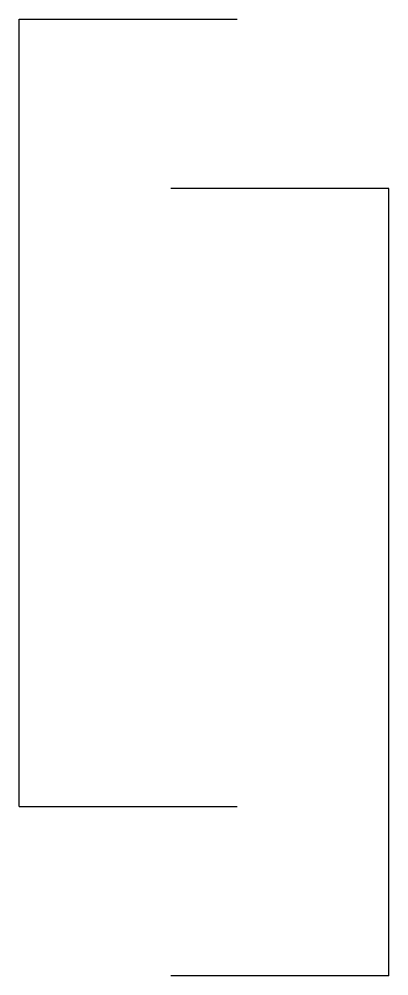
# Model space of a CAD drawing. Extents: x -0.54 to 0.05, y -0.65 to 0.87.
import ezdxf

# ---------------------------------------------------------------- set-up
doc = ezdxf.new("R2010")
doc.units = 0
doc.header["$LTSCALE"] = 0.2

msp = doc.modelspace()

# ---------------------------------------------------------------- linework, layer by layer
for p, q in [((-0.5395, -0.3829), (-0.5395, 0.8671)), ((-0.5395, 0.8671), (-0.1931, 0.8671)), ((0.0483, 0.5981), (-0.2981, 0.5981)), ((0.0483, -0.6519), (0.0483, 0.5981)), ((-0.5395, -0.3829), (-0.1931, -0.3829)), ((0.0483, -0.6519), (-0.2981, -0.6519))]:
    msp.add_line(p, q)

doc.saveas('drawing.dxf')
